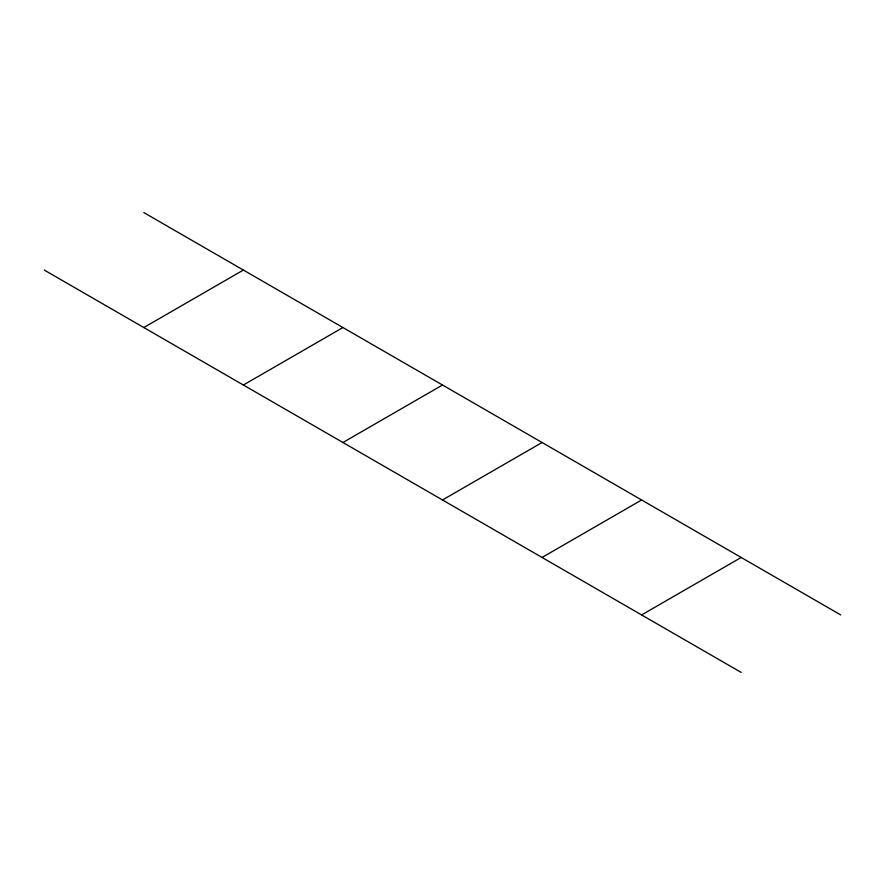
<?xml version="1.0" encoding="UTF-8"?>
<svg xmlns="http://www.w3.org/2000/svg" width="885" height="885" viewBox="0 0 885 885"><rect width="100%" height="100%" fill="white"/><g stroke="black" fill="none" stroke-linecap="round" stroke-linejoin="round"><path stroke-width="1.33" d="M143.812 327.538L243.375 270.058M243.375 385.019L342.938 327.538M342.938 442.5L442.5 385.019M442.5 499.981L542.062 442.5M542.062 557.462L641.625 499.981M641.625 614.942L741.188 557.462M143.812 212.577L840.75 614.942M44.25 270.058L741.188 672.423"/></g></svg>
